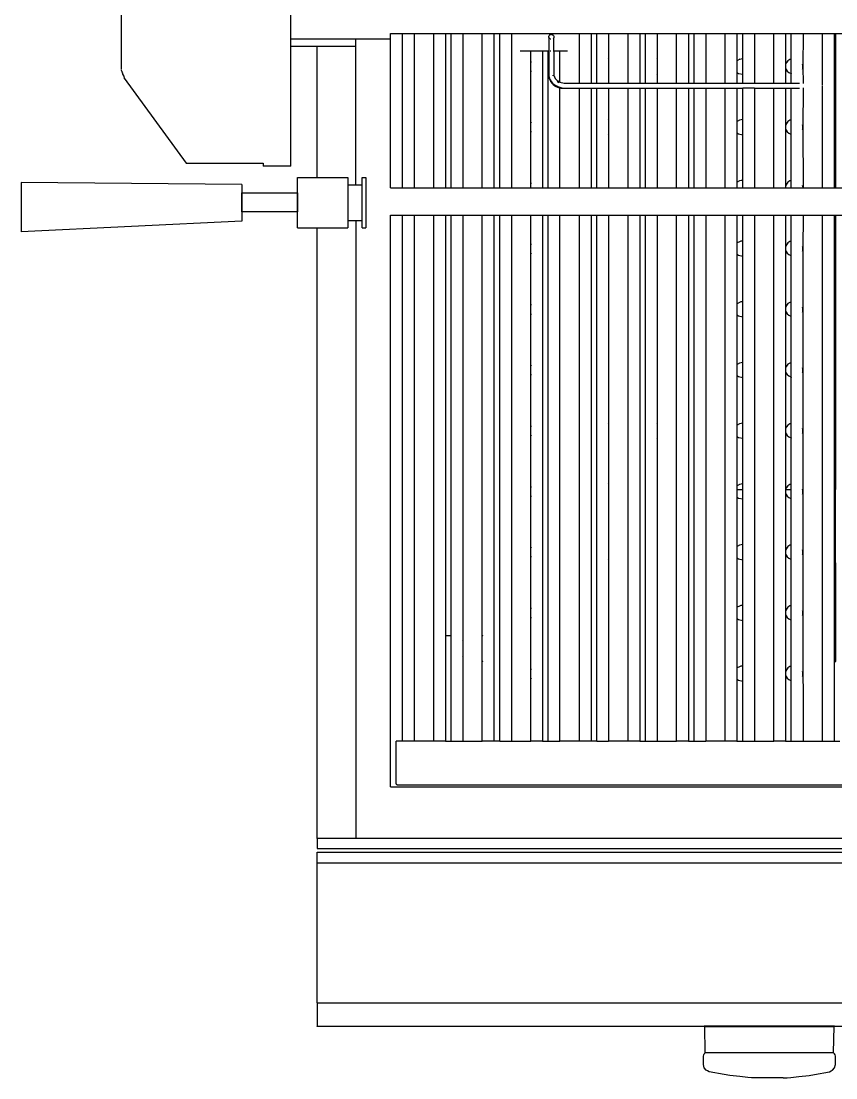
# Model space of a CAD drawing. Header units: millimetres. Extents: x 232 to 1180, y 355 to 899.
# Drawn here: x 231.8 to 474.3, y 355.2 to 669.7 of the extents above; entities that cross this region are included whole.
import ezdxf

# ---------------------------------------------------------------- set-up
doc = ezdxf.new("R2010")
doc.units = ezdxf.units.MM
doc.header["$MEASUREMENT"] = 0
doc.layers.add('Edges', color=7, linetype='Continuous')

# ---------------------------------------------------------------- blocks, each defined once
blk = doc.blocks.new('Ruby Burner grill pl')
at = {"layer": 'Edges'}
for p, q in [((-26.189, 1.228), (-26.189, 15.582)), ((-28.936, 2.798), (-28.936, 4.72)), ((-26.189, 3.289), (-25.139, 3.289)), ((-25.139, 3.289), (-24.577, 3.289)), ((-25.139, 0.928), (-25.139, 3.289)), ((-24.577, 0.875), (-24.577, 3.38)), ((-24.577, 3.38), (15.078, 3.38)), ((-24.38, 0.875), (-24.38, 3.38)), ((-24.191, 3.38), (-24.191, 0.875)), ((-23.876, 0.875), (-23.876, 3.38)), ((-23.686, 3.38), (-23.686, 0.875)), ((-23.593, 0.875), (-23.593, 3.38)), ((-23.403, 3.38), (-23.403, 0.875)), ((-23.088, 0.875), (-23.088, 3.38)), ((-22.899, 3.38), (-22.899, 0.875)), ((-22.805, 0.875), (-22.805, 3.38)), ((-22.616, 3.38), (-22.616, 0.875)), ((-22.011, 3.323), (-22.009, 3.334)), ((-22.011, 3.323), (-22.011, 3.32)), ((-22.011, 3.32), (-22.01, 3.322)), ((-22.011, 3.315), (-22.011, 3.32)), ((-22.01, 3.315), (-22.011, 3.32)), ((-22.011, 3.315), (-22.009, 3.312)), ((-22.009, 3.31), (-22.011, 3.308)), ((-22.011, 3.308), (-22.011, 3.094)), ((-22.009, 3.334), (-22.005, 3.344)), ((-22.009, 3.334), (-22.006, 3.344)), ((-22.009, 3.31), (-22.009, 3.312)), ((-22.006, 3.344), (-22.001, 3.352)), ((-22.005, 3.344), (-21.999, 3.352)), ((-22.005, 3.301), (-22.005, 3.303)), ((-22.001, 3.295), (-22.005, 3.301)), ((-22.001, 3.352), (-21.999, 3.352)), ((-21.999, 3.295), (-22.001, 3.295)), ((-21.999, 3.352), (-21.99, 3.359)), ((-21.999, 3.352), (-21.994, 3.359)), ((-21.999, 3.293), (-21.999, 3.295)), ((-21.994, 3.359), (-21.986, 3.363)), ((-21.99, 3.359), (-21.98, 3.363)), ((-21.98, 3.283), (-21.99, 3.288)), ((-21.986, 3.284), (-21.99, 3.286)), ((-21.986, 3.363), (-21.98, 3.363)), ((-21.98, 3.283), (-21.986, 3.284)), ((-21.98, 3.363), (-21.978, 3.364)), ((-21.978, 3.364), (-21.974, 3.364)), ((-21.974, 3.364), (-21.97, 3.364)), ((-21.97, 3.364), (-21.959, 3.363)), ((-21.969, 3.363), (-21.961, 3.359)), ((-21.961, 3.359), (-21.959, 3.357)), ((-21.959, 3.363), (-21.95, 3.359)), ((-21.953, 3.35), (-21.95, 3.344)), ((-21.95, 3.359), (-21.941, 3.352)), ((-21.941, 3.352), (-21.935, 3.344)), ((-21.935, 3.303), (-21.941, 3.295)), ((-21.935, 3.344), (-21.931, 3.334)), ((-21.931, 3.313), (-21.935, 3.303)), ((-21.931, 3.334), (-21.929, 3.323)), ((-21.929, 3.315), (-21.931, 3.313)), ((-21.931, 3.313), (-21.929, 3.308)), ((-21.929, 3.323), (-21.929, 3.315)), ((-21.929, 3.094), (-21.929, 3.308)), ((-21.514, 2.573), (-21.514, 3.38)), ((-21.324, 3.38), (-21.324, 2.573)), ((-21.231, 2.573), (-21.231, 3.38)), ((-21.041, 3.38), (-21.041, 2.969)), ((-20.726, 2.573), (-20.726, 3.38)), ((-20.537, 3.38), (-20.537, 2.573)), ((-20.443, 2.573), (-20.443, 3.38)), ((-20.254, 3.38), (-20.254, 2.965)), ((-19.939, 2.573), (-19.939, 3.38)), ((-19.749, 3.38), (-19.749, 2.573)), ((-19.656, 2.573), (-19.656, 3.38)), ((-19.466, 3.38), (-19.466, 2.573)), ((-19.151, 2.573), (-19.151, 3.38)), ((-18.962, 3.38), (-18.962, 2.934)), ((-18.868, 2.971), (-18.868, 3.38)), ((-18.679, 3.38), (-18.679, 2.573)), ((-18.364, 2.573), (-18.364, 3.38)), ((-18.174, 3.38), (-18.174, 2.863)), ((-18.081, 2.962), (-18.081, 3.38)), ((-17.891, 3.38), (-17.892, 2.838)), ((-17.577, 2.538), (-17.577, 3.38)), ((-17.387, 3.38), (-17.387, 0.875)), ((-17.371, 3.38), (-17.371, 3.033)), ((-17.363, 3.38), (-17.363, 3.033)), ((-17.359, 3.033), (-17.359, 3.38)), ((-26.189, 3.173), (-25.764, 3.173)), ((-25.764, 1.044), (-25.764, 3.173)), ((-25.764, 3.173), (-25.139, 3.173)), ((-22.475, 3.094), (-22.301, 3.094)), ((-22.301, 3.094), (-22.111, 3.094)), ((-22.301, 2.921), (-22.301, 3.094)), ((-22.111, 3.094), (-22.111, 0.875)), ((-22.111, 3.094), (-22.018, 3.094)), ((-22.018, 0.875), (-22.018, 3.094)), ((-22.018, 3.094), (-22.011, 3.094)), ((-22.011, 3.094), (-22.011, 2.711)), ((-22.005, 3.094), (-21.999, 3.094)), ((-21.99, 3.094), (-21.98, 3.094)), ((-21.941, 3.094), (-21.929, 3.094)), ((-21.929, 3.094), (-21.829, 3.094)), ((-21.929, 3.094), (-21.929, 2.713)), ((-21.829, 2.591), (-21.829, 3.094)), ((-21.829, 3.094), (-21.71, 3.094)), ((-22.298, 2.918), (-22.301, 2.921)), ((-22.301, 2.761), (-22.301, 2.921)), ((-22.293, 2.91), (-22.298, 2.918)), ((-21.041, 2.969), (-21.049, 2.971)), ((-21.041, 2.969), (-21.041, 2.717)), ((-20.254, 2.965), (-20.258, 2.964)), ((-20.254, 2.965), (-20.254, 2.721)), ((-18.955, 2.94), (-18.962, 2.934)), ((-18.962, 2.934), (-18.962, 2.748)), ((-18.917, 2.961), (-18.955, 2.94)), ((-18.917, 2.961), (-18.891, 2.969)), ((-18.891, 2.969), (-18.868, 2.971)), ((-18.868, 2.716), (-18.868, 2.971)), ((-18.136, 2.936), (-18.161, 2.905)), ((-18.105, 2.957), (-18.136, 2.936)), ((-18.081, 2.962), (-18.105, 2.957)), ((-18.081, 2.725), (-18.081, 2.962)), ((-17.363, 3.033), (-17.371, 3.033)), ((-17.371, 3.033), (-17.371, 0.875)), ((-17.359, 3.033), (-17.363, 3.033)), ((-17.363, 3.033), (-17.363, 0.875)), ((-17.36, 0.875), (-17.359, 3.033)), ((-28.936, 2.784), (-28.936, 2.787)), ((-28.934, 2.779), (-28.936, 2.784)), ((-28.933, 2.776), (-28.934, 2.779)), ((-28.931, 2.768), (-28.933, 2.776)), ((-28.931, 2.768), (-28.928, 2.758)), ((-28.928, 2.758), (-28.925, 2.748)), ((-28.925, 2.748), (-28.921, 2.739)), ((-22.301, 2.761), (-22.293, 2.771)), ((-22.301, 1.937), (-22.301, 2.761)), ((-18.962, 2.748), (-18.936, 2.731)), ((-18.962, 2.748), (-18.962, 2.573)), ((-18.173, 2.877), (-18.174, 2.863)), ((-18.174, 2.863), (-18.174, 2.833)), ((-18.174, 2.833), (-18.173, 2.823)), ((-18.173, 2.823), (-18.174, 2.573)), ((-18.161, 2.905), (-18.173, 2.877)), ((-18.173, 2.823), (-18.164, 2.796)), ((-18.164, 2.796), (-18.147, 2.769)), ((-18.147, 2.769), (-18.123, 2.747)), ((-18.123, 2.747), (-18.085, 2.727)), ((-17.894, 2.865), (-17.9, 2.88)), ((-17.9, 2.799), (-17.895, 2.811)), ((-17.895, 2.811), (-17.892, 2.838)), ((-17.892, 2.838), (-17.894, 2.865)), ((-17.892, 2.838), (-17.891, 2.567)), ((-28.921, 2.739), (-28.919, 2.732)), ((-28.905, 2.7), (-28.919, 2.732)), ((-28.905, 2.7), (-28.904, 2.697)), ((-28.904, 2.697), (-28.9, 2.686)), ((-28.899, 2.685), (-28.9, 2.686)), ((-28.899, 2.685), (-28.898, 2.68)), ((-28.898, 2.68), (-28.889, 2.661)), ((-28.889, 2.656), (-28.889, 2.661)), ((-28.889, 2.656), (-27.889, 1.276)), ((-22.011, 2.711), (-22.008, 2.685)), ((-22.007, 2.678), (-22.008, 2.685)), ((-22.007, 2.678), (-22, 2.651)), ((-22.007, 2.678), (-22.002, 2.651)), ((-22.002, 2.651), (-21.993, 2.625)), ((-22, 2.651), (-21.988, 2.625)), ((-21.993, 2.625), (-21.98, 2.6)), ((-21.988, 2.625), (-21.972, 2.6)), ((-21.977, 2.596), (-21.98, 2.6)), ((-21.977, 2.596), (-21.961, 2.573)), ((-21.969, 2.596), (-21.972, 2.6)), ((-21.969, 2.596), (-21.949, 2.573)), ((-21.961, 2.573), (-21.941, 2.553)), ((-21.949, 2.573), (-21.925, 2.553)), ((-21.945, 2.7), (-21.943, 2.693)), ((-21.929, 2.713), (-21.929, 2.7)), ((-21.929, 2.7), (-21.924, 2.68)), ((-21.924, 2.68), (-21.915, 2.662)), ((-21.915, 2.662), (-21.907, 2.649)), ((-21.907, 2.649), (-21.906, 2.648)), ((-21.906, 2.648), (-21.904, 2.644)), ((-21.904, 2.644), (-21.892, 2.632)), ((-21.892, 2.632), (-21.875, 2.617)), ((-21.875, 2.617), (-21.855, 2.604)), ((-21.875, 2.598), (-21.87, 2.594)), ((-21.87, 2.594), (-21.867, 2.593)), ((-21.867, 2.593), (-21.85, 2.585)), ((-21.855, 2.604), (-21.836, 2.594)), ((-21.836, 2.594), (-21.833, 2.593)), ((-21.833, 2.593), (-21.829, 2.591)), ((-21.829, 2.589), (-21.829, 2.591)), ((-21.829, 2.591), (-21.811, 2.585)), ((-21.811, 2.585), (-21.785, 2.578)), ((-21.785, 2.578), (-21.758, 2.574)), ((-21.764, 2.573), (-21.758, 2.574)), ((-21.758, 2.574), (-21.73, 2.573)), ((-21.73, 2.573), (-21.514, 2.573)), ((-21.514, 2.573), (-21.324, 2.573)), ((-21.514, 2.566), (-21.514, 2.571)), ((-21.324, 2.573), (-21.231, 2.573)), ((-21.324, 2.571), (-21.324, 2.566)), ((-21.231, 2.573), (-21.041, 2.573)), ((-21.231, 2.566), (-21.231, 2.571)), ((-21.049, 2.716), (-21.041, 2.717)), ((-21.041, 2.717), (-21.041, 2.573)), ((-21.041, 2.573), (-20.726, 2.573)), ((-21.041, 2.571), (-21.041, 2.566)), ((-20.726, 2.573), (-20.537, 2.573)), ((-20.726, 2.566), (-20.726, 2.571)), ((-20.537, 2.573), (-20.443, 2.573)), ((-20.537, 2.571), (-20.537, 2.566)), ((-20.443, 2.573), (-20.254, 2.573)), ((-20.443, 2.566), (-20.443, 2.571)), ((-20.258, 2.722), (-20.254, 2.721)), ((-20.254, 2.721), (-20.254, 2.573)), ((-20.254, 2.573), (-19.939, 2.573)), ((-20.254, 2.571), (-20.254, 2.566)), ((-19.939, 2.573), (-19.749, 2.573)), ((-19.939, 2.566), (-19.939, 2.571)), ((-19.749, 2.573), (-19.656, 2.573)), ((-19.749, 2.571), (-19.749, 2.566)), ((-19.656, 2.573), (-19.466, 2.573)), ((-19.656, 2.566), (-19.656, 2.571)), ((-19.466, 2.573), (-19.151, 2.573)), ((-19.466, 2.571), (-19.466, 2.566)), ((-19.151, 2.573), (-18.962, 2.573)), ((-19.151, 2.566), (-19.151, 2.571)), ((-18.962, 2.573), (-18.868, 2.573)), ((-18.962, 2.571), (-18.962, 2.566)), ((-18.936, 2.731), (-18.868, 2.716)), ((-18.868, 2.573), (-18.868, 2.716)), ((-18.868, 2.573), (-18.679, 2.573)), ((-18.868, 2.566), (-18.868, 2.571)), ((-18.679, 2.573), (-18.364, 2.573)), ((-18.679, 2.571), (-18.679, 2.566)), ((-18.364, 2.573), (-18.174, 2.573)), ((-18.364, 2.566), (-18.364, 2.571)), ((-18.174, 2.573), (-18.081, 2.573)), ((-18.174, 2.571), (-18.174, 2.566)), ((-18.085, 2.727), (-18.081, 2.725)), ((-18.081, 2.573), (-18.081, 2.725)), ((-18.081, 2.573), (-17.949, 2.573)), ((-18.081, 2.566), (-18.081, 2.571)), ((-21.941, 2.553), (-21.92, 2.535)), ((-21.925, 2.553), (-21.898, 2.535)), ((-21.92, 2.535), (-21.896, 2.52)), ((-21.898, 2.535), (-21.868, 2.52)), ((-21.893, 2.519), (-21.896, 2.52)), ((-21.893, 2.519), (-21.868, 2.507)), ((-21.865, 2.519), (-21.868, 2.52)), ((-21.868, 2.507), (-21.841, 2.498)), ((-21.865, 2.519), (-21.833, 2.507)), ((-21.841, 2.498), (-21.829, 2.496)), ((-21.833, 2.507), (-21.8, 2.498)), ((-21.829, 2.496), (-21.829, 2.498)), ((-21.829, 2.496), (-21.813, 2.493)), ((-21.829, 0.875), (-21.829, 2.496)), ((-21.813, 2.493), (-21.786, 2.492)), ((-21.8, 2.498), (-21.766, 2.493)), ((-21.786, 2.492), (-21.766, 2.493)), ((-21.766, 2.493), (-21.732, 2.492)), ((-21.732, 2.492), (-21.514, 2.492)), ((-21.514, 2.492), (-21.514, 2.496)), ((-21.514, 0.875), (-21.514, 2.492)), ((-21.514, 2.492), (-21.324, 2.492)), ((-21.324, 2.496), (-21.324, 2.492)), ((-21.324, 2.492), (-21.324, 0.875)), ((-21.324, 2.492), (-21.231, 2.492)), ((-21.231, 2.492), (-21.231, 2.496)), ((-21.231, 0.875), (-21.231, 2.492)), ((-21.231, 2.492), (-21.041, 2.492)), ((-21.041, 2.496), (-21.041, 2.492)), ((-21.041, 2.492), (-21.041, 1.985)), ((-21.041, 2.492), (-20.726, 2.492)), ((-20.726, 2.492), (-20.726, 2.496)), ((-20.726, 0.875), (-20.726, 2.492)), ((-20.726, 2.492), (-20.537, 2.492)), ((-20.537, 2.496), (-20.537, 2.492)), ((-20.537, 2.492), (-20.537, 0.875)), ((-20.537, 2.492), (-20.443, 2.492)), ((-20.443, 2.492), (-20.443, 2.496)), ((-20.443, 0.875), (-20.443, 2.492)), ((-20.443, 2.492), (-20.254, 2.492)), ((-20.254, 2.496), (-20.254, 2.492)), ((-20.254, 2.492), (-20.254, 1.981)), ((-20.254, 2.492), (-19.939, 2.492)), ((-19.939, 2.492), (-19.939, 2.496)), ((-19.939, 0.875), (-19.939, 2.492)), ((-19.939, 2.492), (-19.749, 2.492)), ((-19.749, 2.496), (-19.749, 2.492)), ((-19.749, 2.492), (-19.749, 0.875)), ((-19.749, 2.492), (-19.656, 2.492)), ((-19.656, 2.492), (-19.656, 2.496)), ((-19.656, 0.875), (-19.656, 2.492)), ((-19.656, 2.492), (-19.466, 2.492)), ((-19.466, 2.496), (-19.466, 2.492)), ((-19.466, 2.492), (-19.466, 0.875)), ((-19.466, 2.492), (-19.151, 2.492)), ((-19.151, 2.492), (-19.151, 2.496)), ((-19.151, 0.875), (-19.151, 2.492)), ((-19.151, 2.492), (-18.962, 2.492)), ((-18.962, 2.496), (-18.962, 2.492)), ((-18.962, 2.492), (-18.962, 1.95)), ((-18.962, 2.492), (-18.868, 2.492)), ((-18.868, 2.492), (-18.868, 2.496)), ((-18.868, 1.988), (-18.868, 2.492)), ((-18.679, 2.492), (-18.868, 2.492)), ((-18.679, 2.496), (-18.679, 2.492)), ((-18.679, 2.492), (-18.679, 0.875)), ((-18.679, 2.492), (-18.364, 2.492)), ((-18.364, 2.492), (-18.364, 2.496)), ((-18.364, 0.875), (-18.364, 2.492)), ((-18.364, 2.492), (-18.174, 2.492)), ((-18.174, 2.496), (-18.174, 2.492)), ((-18.174, 2.492), (-18.174, 1.879)), ((-18.174, 2.492), (-18.081, 2.492)), ((-18.081, 2.492), (-18.081, 2.496)), ((-18.081, 1.978), (-18.081, 2.492)), ((-18.081, 2.492), (-17.949, 2.492)), ((-17.891, 2.498), (-17.892, 1.854)), ((-17.577, 0.875), (-17.577, 2.528)), ((-22.298, 1.934), (-22.301, 1.937)), ((-22.301, 1.777), (-22.301, 1.937)), ((-22.293, 1.926), (-22.298, 1.934)), ((-21.049, 1.987), (-21.041, 1.985)), ((-21.041, 1.985), (-21.041, 1.734)), ((-20.254, 1.981), (-20.258, 1.98)), ((-20.254, 1.981), (-20.254, 1.737)), ((-18.962, 1.95), (-18.955, 1.957)), ((-18.962, 1.95), (-18.962, 1.764)), ((-18.955, 1.957), (-18.917, 1.977)), ((-18.917, 1.977), (-18.891, 1.985)), ((-18.891, 1.985), (-18.868, 1.988)), ((-18.868, 1.733), (-18.868, 1.988)), ((-18.173, 1.893), (-18.174, 1.879)), ((-18.161, 1.922), (-18.173, 1.893)), ((-18.136, 1.952), (-18.161, 1.922)), ((-18.105, 1.973), (-18.136, 1.952)), ((-18.081, 1.978), (-18.105, 1.973)), ((-18.081, 1.742), (-18.081, 1.978)), ((-17.894, 1.881), (-17.9, 1.896)), ((-22.301, 1.777), (-22.293, 1.788)), ((-22.301, 0.954), (-22.301, 1.777)), ((-21.041, 1.734), (-21.049, 1.733)), ((-21.041, 1.734), (-21.041, 1.002)), ((-20.258, 1.738), (-20.254, 1.737)), ((-20.254, 1.737), (-20.254, 0.998)), ((-18.936, 1.747), (-18.962, 1.764)), ((-18.962, 1.764), (-18.962, 0.966)), ((-18.868, 1.733), (-18.936, 1.747)), ((-18.868, 1.004), (-18.868, 1.733)), ((-18.174, 1.879), (-18.174, 1.849)), ((-18.174, 1.849), (-18.173, 1.839)), ((-18.173, 1.839), (-18.174, 0.896)), ((-18.173, 1.839), (-18.164, 1.812)), ((-18.164, 1.812), (-18.147, 1.786)), ((-18.147, 1.786), (-18.123, 1.764)), ((-18.123, 1.764), (-18.085, 1.743)), ((-18.085, 1.743), (-18.081, 1.742)), ((-18.081, 0.994), (-18.081, 1.742)), ((-17.9, 1.816), (-17.895, 1.827)), ((-17.895, 1.827), (-17.892, 1.854)), ((-17.892, 1.854), (-17.894, 1.881)), ((-17.892, 1.854), (-17.891, 0.875)), ((-27.889, 1.276), (-26.639, 1.276)), ((-26.639, 1.276), (-26.639, 1.228)), ((-26.189, 1.228), (-26.639, 1.228)), ((-26.081, 1.044), (-25.764, 1.044)), ((-26.081, 0.231), (-26.081, 1.044)), ((-25.764, 1.044), (-25.267, 1.044)), ((-25.267, 1.044), (-25.267, 0.231)), ((-25.035, 1.044), (-24.976, 1.044)), ((-25.035, 0.231), (-25.033, 1.044)), ((-24.976, 1.044), (-24.976, 0.231)), ((-26.986, 0.933), (-30.561, 0.963)), ((-30.561, 0.963), (-30.561, 0.163)), ((-26.986, 0.933), (-26.986, 0.337)), ((-25.267, 0.928), (-25.139, 0.928)), ((-25.139, 0.928), (-25.035, 0.928)), ((-24.577, 0.875), (15.078, 0.875)), ((-22.298, 0.951), (-22.301, 0.954)), ((-22.301, 0.875), (-22.301, 0.954)), ((-22.293, 0.942), (-22.298, 0.951)), ((-21.049, 1.003), (-21.041, 1.002)), ((-21.041, 1.002), (-21.041, 0.875)), ((-20.254, 0.998), (-20.258, 0.997)), ((-20.254, 0.998), (-20.254, 0.875)), ((-18.962, 0.966), (-18.955, 0.973)), ((-18.962, 0.966), (-18.962, 0.875)), ((-18.955, 0.973), (-18.917, 0.994)), ((-18.917, 0.994), (-18.891, 1.001)), ((-18.891, 1.001), (-18.868, 1.004)), ((-18.868, 0.875), (-18.868, 1.004)), ((-18.173, 0.909), (-18.174, 0.896)), ((-18.174, 0.896), (-18.174, 0.875)), ((-18.161, 0.938), (-18.173, 0.909)), ((-18.136, 0.969), (-18.161, 0.938)), ((-18.105, 0.989), (-18.136, 0.969)), ((-18.081, 0.994), (-18.105, 0.989)), ((-18.081, 0.875), (-18.081, 0.994)), ((-17.894, 0.898), (-17.9, 0.913)), ((-17.891, 0.875), (-17.894, 0.898)), ((-25.267, 0.347), (-25.139, 0.347)), ((-25.139, 0.347), (-25.035, 0.347)), ((-25.139, 0.347), (-25.139, -9.663)), ((-24.577, -8.825), (-24.577, 0.437)), ((-24.577, 0.437), (15.078, 0.437)), ((-24.38, -8.088), (-24.38, 0.437)), ((-24.191, 0.437), (-24.191, -8.088)), ((-23.875, -8.088), (-23.876, 0.437)), ((-23.686, 0.437), (-23.686, -6.381)), ((-23.593, -6.381), (-23.593, 0.437)), ((-23.403, 0.437), (-23.403, -6.455)), ((-23.088, -6.371), (-23.088, 0.437)), ((-22.899, 0.437), (-22.899, -8.088)), ((-22.805, -7.832), (-22.805, 0.437)), ((-22.616, 0.437), (-22.617, -7.649)), ((-22.301, -0.03), (-22.301, 0.437)), ((-22.111, 0.437), (-22.111, -7.157)), ((-22.018, -7.067), (-22.018, 0.437)), ((-21.829, -6.883), (-21.829, 0.437)), ((-21.514, -7.002), (-21.514, 0.437)), ((-21.324, 0.437), (-21.324, -7.186)), ((-21.231, -7.277), (-21.231, 0.437)), ((-21.041, 0.437), (-21.041, 0.018)), ((-20.726, -7.767), (-20.726, 0.437)), ((-20.537, 0.437), (-20.537, -7.754)), ((-20.443, -7.663), (-20.443, 0.437)), ((-20.254, 0.437), (-20.254, 0.014)), ((-19.939, -7.173), (-19.939, 0.437)), ((-19.749, 0.437), (-19.749, -6.989)), ((-19.656, -6.898), (-19.656, 0.437)), ((-19.466, 0.437), (-19.467, -6.864)), ((-19.151, -7.171), (-19.151, 0.437)), ((-18.962, 0.437), (-18.962, -0.017)), ((-18.868, 0.02), (-18.868, 0.437)), ((-18.679, 0.437), (-18.679, -7.63)), ((-18.364, -7.769), (-18.364, 0.437)), ((-18.174, 0.437), (-18.174, -0.088)), ((-18.081, 0.011), (-18.081, 0.437)), ((-17.891, 0.437), (-17.892, -0.113)), ((-17.577, -7.004), (-17.577, 0.437)), ((-17.387, 0.437), (-17.387, -6.82)), ((-17.371, 0.437), (-17.371, -4.01)), ((-17.363, 0.437), (-17.362, -4.01)), ((-17.362, -4.01), (-17.36, 0.437)), ((-26.986, 0.337), (-30.561, 0.163)), ((-26.081, 0.231), (-25.764, 0.231)), ((-25.764, -9.663), (-25.764, 0.231)), ((-25.764, 0.231), (-25.267, 0.231)), ((-25.035, 0.231), (-24.976, 0.231)), ((-21.041, 0.018), (-21.049, 0.02)), ((-21.041, 0.018), (-21.041, -0.234)), ((-20.254, 0.014), (-20.258, 0.013)), ((-20.254, 0.014), (-20.254, -0.23)), ((-18.955, -0.011), (-18.917, 0.01)), ((-18.917, 0.01), (-18.891, 0.018)), ((-18.891, 0.018), (-18.868, 0.02)), ((-18.868, -0.234), (-18.868, 0.02)), ((-18.105, 0.006), (-18.136, -0.015)), ((-18.081, 0.011), (-18.105, 0.006)), ((-18.081, -0.226), (-18.081, 0.011)), ((-22.298, -0.033), (-22.301, -0.03)), ((-22.301, -0.19), (-22.301, -0.03)), ((-22.293, -0.041), (-22.298, -0.033)), ((-18.962, -0.017), (-18.955, -0.011)), ((-18.962, -0.017), (-18.962, -0.203)), ((-18.173, -0.074), (-18.174, -0.088)), ((-18.174, -0.088), (-18.174, -0.118)), ((-18.174, -0.118), (-18.173, -0.128)), ((-18.173, -0.128), (-18.174, -1.072)), ((-18.161, -0.046), (-18.173, -0.074)), ((-18.173, -0.128), (-18.164, -0.155)), ((-18.164, -0.155), (-18.147, -0.182)), ((-18.136, -0.015), (-18.161, -0.046)), ((-17.894, -0.086), (-17.9, -0.071)), ((-17.9, -0.151), (-17.895, -0.14)), ((-17.895, -0.14), (-17.892, -0.113)), ((-17.892, -0.113), (-17.894, -0.086)), ((-17.892, -0.113), (-17.892, -1.097)), ((-22.301, -0.19), (-22.293, -0.179)), ((-22.301, -1.014), (-22.301, -0.19)), ((-21.049, -0.235), (-21.041, -0.234)), ((-21.041, -0.234), (-21.041, -0.966)), ((-20.258, -0.229), (-20.254, -0.23)), ((-20.254, -0.23), (-20.254, -0.97)), ((-18.936, -0.22), (-18.962, -0.203)), ((-18.962, -0.203), (-18.962, -1.001)), ((-18.868, -0.234), (-18.936, -0.22)), ((-18.868, -0.963), (-18.868, -0.234)), ((-18.147, -0.182), (-18.123, -0.204)), ((-18.123, -0.204), (-18.085, -0.224)), ((-18.085, -0.224), (-18.081, -0.226)), ((-18.081, -0.973), (-18.081, -0.226)), ((-22.298, -1.017), (-22.301, -1.014)), ((-22.301, -1.173), (-22.301, -1.014)), ((-22.293, -1.025), (-22.298, -1.017)), ((-21.049, -0.964), (-21.041, -0.966)), ((-21.041, -0.966), (-21.041, -1.217)), ((-20.254, -0.97), (-20.258, -0.97)), ((-20.254, -0.97), (-20.254, -1.214)), ((-18.962, -1.001), (-18.955, -0.994)), ((-18.962, -1.001), (-18.962, -1.187)), ((-18.955, -0.994), (-18.917, -0.974)), ((-18.917, -0.974), (-18.891, -0.966)), ((-18.891, -0.966), (-18.868, -0.963)), ((-18.868, -1.218), (-18.868, -0.963)), ((-18.136, -0.999), (-18.161, -1.029)), ((-18.105, -0.978), (-18.136, -0.999)), ((-18.081, -0.973), (-18.105, -0.978)), ((-18.081, -1.209), (-18.081, -0.973)), ((-22.301, -1.173), (-22.293, -1.163)), ((-22.301, -1.997), (-22.301, -1.173)), ((-18.936, -1.204), (-18.962, -1.187)), ((-18.962, -1.187), (-18.962, -1.985)), ((-18.173, -1.058), (-18.174, -1.072)), ((-18.174, -1.072), (-18.174, -1.102)), ((-18.174, -1.102), (-18.173, -1.112)), ((-18.173, -1.112), (-18.174, -2.055)), ((-18.161, -1.029), (-18.173, -1.058)), ((-18.173, -1.112), (-18.164, -1.139)), ((-18.164, -1.139), (-18.147, -1.165)), ((-18.147, -1.165), (-18.123, -1.187)), ((-18.123, -1.187), (-18.085, -1.208)), ((-17.894, -1.07), (-17.9, -1.055)), ((-17.9, -1.135), (-17.895, -1.124)), ((-17.895, -1.124), (-17.892, -1.097)), ((-17.892, -1.097), (-17.894, -1.07)), ((-17.892, -1.097), (-17.892, -2.081)), ((-21.041, -1.217), (-21.049, -1.218)), ((-21.041, -1.217), (-21.041, -1.949)), ((-20.258, -1.213), (-20.254, -1.214)), ((-20.254, -1.214), (-20.254, -1.953)), ((-18.868, -1.218), (-18.936, -1.204)), ((-18.868, -1.947), (-18.868, -1.218)), ((-18.085, -1.208), (-18.081, -1.209)), ((-18.081, -1.957), (-18.081, -1.209)), ((-22.298, -2), (-22.301, -1.997)), ((-22.301, -2.157), (-22.301, -1.997)), ((-22.293, -2.009), (-22.298, -2)), ((-21.049, -1.948), (-21.041, -1.949)), ((-21.041, -1.949), (-21.041, -2.201)), ((-20.254, -1.953), (-20.258, -1.954)), ((-20.254, -1.953), (-20.254, -2.198)), ((-18.962, -1.985), (-18.955, -1.978)), ((-18.962, -1.985), (-18.962, -2.171)), ((-18.955, -1.978), (-18.917, -1.957)), ((-18.917, -1.957), (-18.891, -1.95)), ((-18.891, -1.95), (-18.868, -1.947)), ((-18.868, -2.202), (-18.868, -1.947)), ((-18.173, -2.042), (-18.174, -2.055)), ((-18.161, -2.013), (-18.173, -2.042)), ((-18.136, -1.982), (-18.161, -2.013)), ((-18.105, -1.962), (-18.136, -1.982)), ((-18.081, -1.957), (-18.105, -1.962)), ((-18.081, -2.193), (-18.081, -1.957)), ((-17.894, -2.053), (-17.9, -2.038)), ((-17.892, -2.081), (-17.894, -2.053)), ((-22.301, -2.157), (-22.293, -2.147)), ((-22.301, -2.981), (-22.301, -2.157)), ((-21.041, -2.201), (-21.049, -2.202)), ((-21.041, -2.201), (-21.041, -2.933)), ((-20.258, -2.196), (-20.254, -2.198)), ((-20.254, -2.198), (-20.254, -2.937)), ((-18.936, -2.187), (-18.962, -2.171)), ((-18.962, -2.171), (-18.962, -2.968)), ((-18.868, -2.202), (-18.936, -2.187)), ((-18.868, -2.931), (-18.868, -2.202)), ((-18.174, -2.055), (-18.174, -2.085)), ((-18.174, -2.085), (-18.173, -2.096)), ((-18.173, -2.096), (-18.174, -3.039)), ((-18.173, -2.096), (-18.164, -2.123)), ((-18.164, -2.123), (-18.147, -2.149)), ((-18.147, -2.149), (-18.123, -2.171)), ((-18.123, -2.171), (-18.085, -2.192)), ((-18.085, -2.192), (-18.081, -2.193)), ((-18.081, -2.94), (-18.081, -2.193)), ((-17.9, -2.119), (-17.895, -2.107)), ((-17.895, -2.107), (-17.892, -2.081)), ((-17.892, -2.081), (-17.892, -3.064)), ((-22.298, -2.984), (-22.301, -2.981)), ((-22.301, -3.141), (-22.301, -2.981)), ((-22.293, -2.992), (-22.298, -2.984)), ((-21.049, -2.931), (-21.041, -2.933)), ((-21.041, -2.933), (-21.041, -3.184)), ((-20.254, -2.937), (-20.258, -2.938)), ((-20.254, -2.937), (-20.254, -3.181)), ((-18.962, -2.968), (-18.955, -2.962)), ((-18.962, -2.968), (-18.962, -3.154)), ((-18.955, -2.962), (-18.917, -2.941)), ((-18.917, -2.941), (-18.891, -2.933)), ((-18.891, -2.933), (-18.868, -2.931)), ((-18.868, -3.185), (-18.868, -2.931)), ((-18.173, -3.025), (-18.174, -3.039)), ((-18.174, -3.039), (-18.174, -3.069)), ((-18.174, -3.069), (-18.173, -3.079)), ((-18.161, -2.997), (-18.173, -3.025)), ((-18.173, -3.079), (-18.164, -3.106)), ((-18.173, -3.079), (-18.173, -4.009)), ((-18.136, -2.966), (-18.161, -2.997)), ((-18.105, -2.945), (-18.136, -2.966)), ((-18.081, -2.94), (-18.105, -2.945)), ((-18.081, -3.177), (-18.081, -2.94)), ((-17.894, -3.037), (-17.9, -3.022)), ((-17.895, -3.091), (-17.892, -3.064)), ((-17.892, -3.064), (-17.894, -3.037)), ((-17.892, -3.064), (-17.892, -4.048)), ((-22.301, -3.141), (-22.293, -3.13)), ((-22.301, -3.965), (-22.301, -3.141)), ((-21.041, -3.184), (-21.049, -3.185)), ((-21.041, -3.184), (-21.041, -3.917)), ((-20.258, -3.18), (-20.254, -3.181)), ((-20.254, -3.181), (-20.254, -3.921)), ((-18.936, -3.171), (-18.962, -3.154)), ((-18.962, -3.154), (-18.962, -3.952)), ((-18.868, -3.185), (-18.936, -3.171)), ((-18.868, -3.914), (-18.868, -3.185)), ((-18.164, -3.106), (-18.147, -3.133)), ((-18.147, -3.133), (-18.123, -3.155)), ((-18.123, -3.155), (-18.085, -3.175)), ((-18.085, -3.175), (-18.081, -3.177)), ((-18.081, -3.924), (-18.081, -3.177)), ((-17.9, -3.102), (-17.895, -3.091)), ((-21.041, -3.917), (-21.049, -3.915)), ((-21.041, -3.917), (-21.041, -4.168)), ((-20.254, -3.921), (-20.258, -3.921)), ((-20.254, -3.921), (-20.254, -4.165)), ((-18.955, -3.945), (-18.917, -3.925)), ((-18.917, -3.925), (-18.891, -3.917)), ((-18.891, -3.917), (-18.868, -3.914)), ((-18.868, -4.01), (-18.868, -3.914)), ((-18.105, -3.929), (-18.136, -3.95)), ((-18.081, -3.924), (-18.105, -3.929)), ((-18.081, -4.01), (-18.081, -3.924)), ((-22.298, -3.967), (-22.301, -3.965)), ((-22.301, -4.124), (-22.301, -3.965)), ((-22.293, -3.976), (-22.298, -3.967)), ((-18.962, -3.952), (-18.955, -3.945)), ((-18.962, -3.952), (-18.962, -4.01)), ((-18.962, -4.01), (-18.868, -4.01)), ((-18.962, -4.01), (-18.962, -4.138)), ((-18.868, -4.169), (-18.868, -4.01)), ((-18.173, -4.01), (-18.174, -4.023)), ((-18.174, -4.023), (-18.174, -4.053)), ((-18.174, -4.053), (-18.173, -4.063)), ((-18.173, -4.063), (-18.174, -5.006)), ((-18.161, -3.98), (-18.173, -4.009)), ((-18.173, -4.009), (-18.173, -4.01)), ((-18.173, -4.01), (-18.081, -4.01)), ((-18.173, -4.063), (-18.164, -4.09)), ((-18.164, -4.09), (-18.147, -4.116)), ((-18.136, -3.95), (-18.161, -3.98)), ((-18.081, -4.16), (-18.081, -4.01)), ((-17.9, -4.01), (-17.9, -4.006)), ((-17.9, -4.01), (-17.898, -4.01)), ((-17.894, -4.021), (-17.9, -4.01)), ((-17.9, -4.086), (-17.895, -4.075)), ((-17.895, -4.075), (-17.892, -4.048)), ((-17.892, -4.048), (-17.894, -4.021)), ((-17.892, -4.048), (-17.892, -5.031)), ((-17.371, -4.01), (-17.362, -4.01)), ((-17.371, -4.01), (-17.371, -6.381)), ((-17.362, -4.01), (-17.361, -4.01)), ((-17.361, -6.381), (-17.362, -4.01)), ((-22.301, -4.124), (-22.293, -4.114)), ((-22.301, -4.948), (-22.301, -4.124)), ((-21.041, -4.168), (-21.049, -4.169)), ((-21.041, -4.168), (-21.041, -4.9)), ((-20.258, -4.164), (-20.254, -4.165)), ((-20.254, -4.165), (-20.254, -4.904)), ((-18.936, -4.155), (-18.962, -4.138)), ((-18.962, -4.138), (-18.962, -4.935)), ((-18.868, -4.169), (-18.936, -4.155)), ((-18.868, -4.898), (-18.868, -4.169)), ((-18.147, -4.116), (-18.123, -4.138)), ((-18.123, -4.138), (-18.085, -4.159)), ((-18.085, -4.159), (-18.081, -4.16)), ((-18.081, -4.908), (-18.081, -4.16)), ((-22.298, -4.951), (-22.301, -4.948)), ((-22.301, -5.108), (-22.301, -4.948)), ((-22.293, -4.96), (-22.298, -4.951)), ((-21.049, -4.899), (-21.041, -4.9)), ((-21.041, -4.9), (-21.041, -5.152)), ((-20.254, -4.904), (-20.258, -4.905)), ((-20.254, -4.904), (-20.254, -5.149)), ((-18.962, -4.935), (-18.955, -4.929)), ((-18.962, -4.935), (-18.962, -5.122)), ((-18.955, -4.929), (-18.917, -4.908)), ((-18.917, -4.908), (-18.891, -4.901)), ((-18.891, -4.901), (-18.868, -4.898)), ((-18.868, -5.153), (-18.868, -4.898)), ((-18.161, -4.964), (-18.173, -4.993)), ((-18.136, -4.933), (-18.161, -4.964)), ((-18.105, -4.913), (-18.136, -4.933)), ((-18.081, -4.908), (-18.105, -4.913)), ((-18.081, -5.144), (-18.081, -4.908)), ((-22.301, -5.108), (-22.293, -5.098)), ((-22.301, -5.932), (-22.301, -5.108)), ((-18.936, -5.138), (-18.962, -5.122)), ((-18.962, -5.122), (-18.962, -5.919)), ((-18.173, -4.993), (-18.174, -5.006)), ((-18.174, -5.006), (-18.174, -5.036)), ((-18.174, -5.036), (-18.173, -5.047)), ((-18.173, -5.047), (-18.174, -5.99)), ((-18.173, -5.047), (-18.164, -5.074)), ((-18.164, -5.074), (-18.147, -5.1)), ((-18.147, -5.1), (-18.123, -5.122)), ((-18.123, -5.122), (-18.085, -5.143)), ((-17.894, -5.004), (-17.9, -4.989)), ((-17.9, -5.07), (-17.895, -5.058)), ((-17.895, -5.058), (-17.892, -5.031)), ((-17.892, -5.031), (-17.894, -5.004)), ((-17.892, -5.031), (-17.892, -6.015)), ((-21.041, -5.152), (-21.049, -5.153)), ((-21.041, -5.152), (-21.041, -5.884)), ((-20.258, -5.147), (-20.254, -5.149)), ((-20.254, -5.149), (-20.254, -5.888)), ((-18.868, -5.153), (-18.936, -5.138)), ((-18.868, -5.882), (-18.868, -5.153)), ((-18.085, -5.143), (-18.081, -5.144)), ((-18.081, -5.891), (-18.081, -5.144)), ((-22.298, -5.935), (-22.301, -5.932)), ((-22.301, -6.092), (-22.301, -5.932)), ((-22.293, -5.943), (-22.298, -5.935)), ((-21.049, -5.882), (-21.041, -5.884)), ((-21.041, -5.884), (-21.041, -6.135)), ((-20.254, -5.888), (-20.258, -5.889)), ((-20.254, -5.888), (-20.254, -6.132)), ((-18.962, -5.919), (-18.955, -5.913)), ((-18.962, -5.919), (-18.962, -6.105)), ((-18.955, -5.913), (-18.917, -5.892)), ((-18.917, -5.892), (-18.891, -5.884)), ((-18.891, -5.884), (-18.868, -5.882)), ((-18.868, -6.136), (-18.868, -5.882)), ((-18.173, -5.976), (-18.174, -5.99)), ((-18.174, -5.99), (-18.174, -6.02)), ((-18.161, -5.948), (-18.173, -5.976)), ((-18.136, -5.917), (-18.161, -5.948)), ((-18.105, -5.896), (-18.136, -5.917)), ((-18.081, -5.891), (-18.105, -5.896)), ((-18.081, -6.128), (-18.081, -5.891)), ((-17.894, -5.988), (-17.9, -5.973)), ((-17.892, -6.015), (-17.894, -5.988)), ((-22.301, -6.092), (-22.293, -6.081)), ((-22.301, -6.916), (-22.301, -6.092)), ((-21.041, -6.135), (-21.049, -6.136)), ((-21.041, -6.135), (-21.041, -6.868)), ((-20.258, -6.131), (-20.254, -6.132)), ((-20.254, -6.132), (-20.254, -6.872)), ((-18.936, -6.122), (-18.962, -6.105)), ((-18.962, -6.105), (-18.962, -6.903)), ((-18.868, -6.136), (-18.936, -6.122)), ((-18.868, -6.865), (-18.868, -6.136)), ((-18.174, -6.02), (-18.173, -6.03)), ((-18.173, -6.03), (-18.174, -6.973)), ((-18.173, -6.03), (-18.164, -6.057)), ((-18.164, -6.057), (-18.147, -6.083)), ((-18.147, -6.083), (-18.123, -6.106)), ((-18.123, -6.106), (-18.085, -6.126)), ((-18.085, -6.126), (-18.081, -6.128)), ((-18.081, -6.875), (-18.081, -6.128)), ((-17.9, -6.053), (-17.895, -6.042)), ((-17.895, -6.042), (-17.892, -6.015)), ((-17.892, -6.015), (-17.892, -6.999)), ((-23.593, -6.381), (-23.686, -6.381)), ((-23.686, -6.381), (-23.686, -8.088)), ((-23.593, -8.088), (-23.593, -6.381)), ((-23.407, -6.461), (-23.403, -6.455)), ((-23.403, -6.455), (-23.403, -6.717)), ((-23.088, -6.371), (-23.08, -6.377)), ((-23.088, -6.381), (-23.088, -6.371)), ((-23.08, -6.381), (-23.088, -6.381)), ((-23.088, -6.801), (-23.088, -6.381)), ((-17.361, -6.381), (-17.371, -6.381)), ((-17.371, -6.381), (-17.371, -6.805)), ((-17.361, -6.799), (-17.361, -6.381)), ((-23.403, -6.717), (-23.407, -6.711)), ((-23.403, -6.717), (-23.403, -8.088)), ((-23.08, -6.796), (-23.088, -6.801)), ((-23.088, -8.088), (-23.088, -6.801)), ((-17.387, -6.82), (-17.387, -8.088)), ((-22.298, -6.918), (-22.301, -6.916)), ((-22.301, -7.075), (-22.301, -6.916)), ((-22.293, -6.927), (-22.298, -6.918)), ((-21.829, -8.088), (-21.829, -6.883)), ((-21.513, -8.088), (-21.514, -7.002)), ((-21.049, -6.866), (-21.041, -6.868)), ((-21.041, -6.868), (-21.041, -7.119)), ((-20.254, -6.872), (-20.258, -6.872)), ((-20.254, -6.872), (-20.254, -7.116)), ((-19.749, -6.989), (-19.749, -8.088)), ((-19.656, -8.088), (-19.656, -6.898)), ((-19.467, -6.864), (-19.466, -8.088)), ((-18.962, -6.903), (-18.955, -6.896)), ((-18.962, -6.903), (-18.962, -7.089)), ((-18.955, -6.896), (-18.917, -6.876)), ((-18.917, -6.876), (-18.891, -6.868)), ((-18.891, -6.868), (-18.868, -6.865)), ((-18.868, -7.12), (-18.868, -6.865)), ((-18.173, -6.96), (-18.174, -6.973)), ((-18.174, -6.973), (-18.174, -7.004)), ((-18.174, -7.004), (-18.173, -7.014)), ((-18.173, -7.014), (-18.174, -7.585)), ((-18.161, -6.931), (-18.173, -6.96)), ((-18.173, -7.014), (-18.164, -7.041)), ((-18.136, -6.9), (-18.161, -6.931)), ((-18.105, -6.88), (-18.136, -6.9)), ((-18.081, -6.875), (-18.105, -6.88)), ((-18.081, -7.111), (-18.081, -6.875)), ((-17.894, -6.972), (-17.9, -6.957)), ((-17.895, -7.026), (-17.892, -6.999)), ((-17.892, -6.999), (-17.894, -6.972)), ((-17.892, -6.999), (-17.891, -7.31)), ((-17.577, -8.088), (-17.577, -7.004)), ((-22.301, -7.075), (-22.293, -7.065)), ((-22.301, -7.342), (-22.301, -7.075)), ((-22.111, -7.157), (-22.111, -8.088)), ((-22.018, -8.088), (-22.018, -7.067)), ((-21.324, -7.186), (-21.324, -8.088)), ((-21.041, -7.119), (-21.049, -7.12)), ((-21.041, -7.119), (-21.041, -7.461)), ((-20.258, -7.115), (-20.254, -7.116)), ((-20.254, -7.116), (-20.254, -7.479)), ((-19.939, -8.088), (-19.939, -7.173)), ((-19.151, -8.088), (-19.151, -7.171)), ((-18.936, -7.106), (-18.962, -7.089)), ((-18.962, -7.089), (-18.962, -7.355)), ((-18.868, -7.12), (-18.936, -7.106)), ((-18.868, -7.446), (-18.868, -7.12)), ((-18.164, -7.041), (-18.147, -7.067)), ((-18.147, -7.067), (-18.123, -7.089)), ((-18.123, -7.089), (-18.085, -7.11)), ((-18.085, -7.11), (-18.081, -7.111)), ((-18.081, -7.494), (-18.081, -7.111)), ((-17.9, -7.037), (-17.895, -7.026)), ((-22.301, -8.088), (-22.301, -7.342)), ((-21.231, -8.088), (-21.231, -7.277)), ((-18.962, -7.355), (-18.962, -8.088)), ((-17.891, -7.31), (-17.891, -8.088)), ((-21.041, -7.461), (-21.041, -8.088)), ((-20.254, -7.479), (-20.254, -8.088)), ((-18.868, -8.088), (-18.868, -7.446)), ((-18.081, -8.088), (-18.081, -7.494)), ((-22.617, -7.649), (-22.616, -8.088)), ((-20.443, -8.088), (-20.443, -7.663)), ((-18.679, -7.63), (-18.679, -8.088)), ((-18.174, -7.585), (-18.174, -8.088)), ((-22.805, -8.088), (-22.805, -7.832)), ((-20.726, -8.088), (-20.726, -7.767)), ((-20.537, -7.754), (-20.537, -8.088)), ((-18.364, -8.088), (-18.364, -7.769)), ((-24.38, -8.088), (-24.486, -8.088)), ((-24.486, -8.777), (-24.486, -8.088)), ((-24.191, -8.088), (-24.38, -8.088)), ((-23.875, -8.088), (-24.191, -8.088)), ((-23.686, -8.088), (-23.875, -8.088)), ((-23.686, -8.088), (-23.593, -8.088)), ((-23.593, -8.088), (-23.403, -8.088)), ((-23.403, -8.088), (-23.088, -8.088)), ((-22.899, -8.088), (-23.088, -8.088)), ((-22.805, -8.088), (-22.899, -8.088)), ((-22.805, -8.088), (-22.616, -8.088)), ((-22.616, -8.088), (-22.301, -8.088)), ((-22.111, -8.088), (-22.301, -8.088)), ((-22.111, -8.088), (-22.018, -8.088)), ((-22.018, -8.088), (-21.829, -8.088)), ((-21.513, -8.088), (-21.829, -8.088)), ((-21.324, -8.088), (-21.513, -8.088)), ((-21.231, -8.088), (-21.324, -8.088)), ((-21.231, -8.088), (-21.041, -8.088)), ((-20.726, -8.088), (-21.041, -8.088)), ((-20.537, -8.088), (-20.726, -8.088)), ((-20.537, -8.088), (-20.443, -8.088)), ((-20.443, -8.088), (-20.254, -8.088)), ((-20.254, -8.088), (-19.939, -8.088)), ((-19.749, -8.088), (-19.939, -8.088)), ((-19.749, -8.088), (-19.656, -8.088)), ((-19.656, -8.088), (-19.466, -8.088)), ((-19.151, -8.088), (-19.466, -8.088)), ((-18.962, -8.088), (-19.151, -8.088)), ((-18.962, -8.088), (-18.868, -8.088)), ((-18.868, -8.088), (-18.679, -8.088)), ((-18.679, -8.088), (-18.364, -8.088)), ((-18.174, -8.088), (-18.364, -8.088)), ((-18.174, -8.088), (-18.081, -8.088)), ((-18.081, -8.088), (-17.891, -8.088)), ((-17.891, -8.088), (-17.577, -8.088)), ((-17.577, -8.088), (-17.387, -8.088)), ((-17.387, -8.088), (-17.294, -8.088)), ((-24.577, -8.825), (15.078, -8.825)), ((-24.486, -8.777), (-24.484, -8.784)), ((-24.48, -8.791), (-24.484, -8.784)), ((-24.474, -8.795), (-24.48, -8.791)), ((-24.466, -8.796), (-24.474, -8.795)), ((-24.466, -8.796), (-14.151, -8.796)), ((16.266, -9.663), (-25.764, -9.663)), ((-25.764, -9.663), (-25.764, -9.825)), ((-25.764, -9.825), (16.266, -9.825)), ((-25.764, -10.062), (-25.764, -9.886)), ((16.266, -9.888), (-25.764, -9.888)), ((16.266, -10.062), (-25.764, -10.062)), ((-25.764, -12.325), (-25.764, -10.062)), ((-25.764, -12.325), (16.266, -12.325)), ((-25.764, -12.325), (-25.764, -12.7)), ((-25.764, -12.7), (-25.764, -12.705)), ((-25.764, -12.708), (-25.764, -12.705)), ((16.266, -12.708), (-25.764, -12.708)), ((-19.483, -12.7), (-19.483, -12.695)), ((-19.483, -12.705), (-19.483, -12.7)), ((-19.483, -12.7), (-17.388, -12.7)), ((-19.483, -12.705), (-17.388, -12.705)), ((-19.475, -13.13), (-19.483, -12.708)), ((-19.483, -12.708), (-17.388, -12.708)), ((-17.397, -13.13), (-17.388, -12.708)), ((-17.388, -12.7), (-17.388, -12.695)), ((-17.388, -12.705), (-17.388, -12.7)), ((-19.504, -13.189), (-19.5, -13.169)), ((-19.5, -13.169), (-19.49, -13.151)), ((-19.49, -13.151), (-19.474, -13.138)), ((-19.475, -13.13), (-19.465, -13.13)), ((-19.474, -13.138), (-19.465, -13.13)), ((-19.465, -13.13), (-17.406, -13.13)), ((-17.397, -13.138), (-17.406, -13.13)), ((-17.406, -13.13), (-17.397, -13.13)), ((-17.381, -13.151), (-17.397, -13.138)), ((-17.371, -13.169), (-17.381, -13.151)), ((-17.367, -13.189), (-17.371, -13.169)), ((-19.504, -13.327), (-19.504, -13.189)), ((-19.492, -13.378), (-19.504, -13.327)), ((-17.379, -13.378), (-17.367, -13.327)), ((-17.367, -13.327), (-17.367, -13.189)), ((-19.46, -13.419), (-19.492, -13.378)), ((-19.438, -13.43), (-19.46, -13.419)), ((-19.412, -13.442), (-19.438, -13.43)), ((-19.168, -13.489), (-19.412, -13.442)), ((-19.078, -13.505), (-19.168, -13.489)), ((-18.914, -13.522), (-19.078, -13.505)), ((-18.783, -13.534), (-18.914, -13.522)), ((-18.088, -13.534), (-17.958, -13.522)), ((-17.958, -13.522), (-17.793, -13.505)), ((-17.793, -13.505), (-17.703, -13.489)), ((-17.703, -13.489), (-17.459, -13.442)), ((-17.459, -13.442), (-17.434, -13.43)), ((-17.434, -13.43), (-17.412, -13.419)), ((-17.412, -13.419), (-17.379, -13.378)), ((-18.723, -13.539), (-18.783, -13.534)), ((-18.707, -13.54), (-18.723, -13.539)), ((-18.661, -13.542), (-18.707, -13.54)), ((-18.211, -13.542), (-18.661, -13.542)), ((-18.211, -13.542), (-18.164, -13.54)), ((-18.164, -13.54), (-18.148, -13.539)), ((-18.148, -13.539), (-18.088, -13.534))]:
    blk.add_line(p, q, dxfattribs=at)
blk.add_lwpolyline([(-26.986, 0.796), (-26.081, 0.796), (-26.081, 0.488), (-26.986, 0.488)], close=True, dxfattribs=at)

msp = doc.modelspace()

# ---------------------------------------------------------------- block references
at = {"xscale": 18.37224819110694, "yscale": 18.37224819110694, "zscale": 18.37224819110694}
msp.add_blockref('Ruby Burner grill pl', (793.24, 603.99), dxfattribs=at)

doc.saveas('drawing.dxf')
